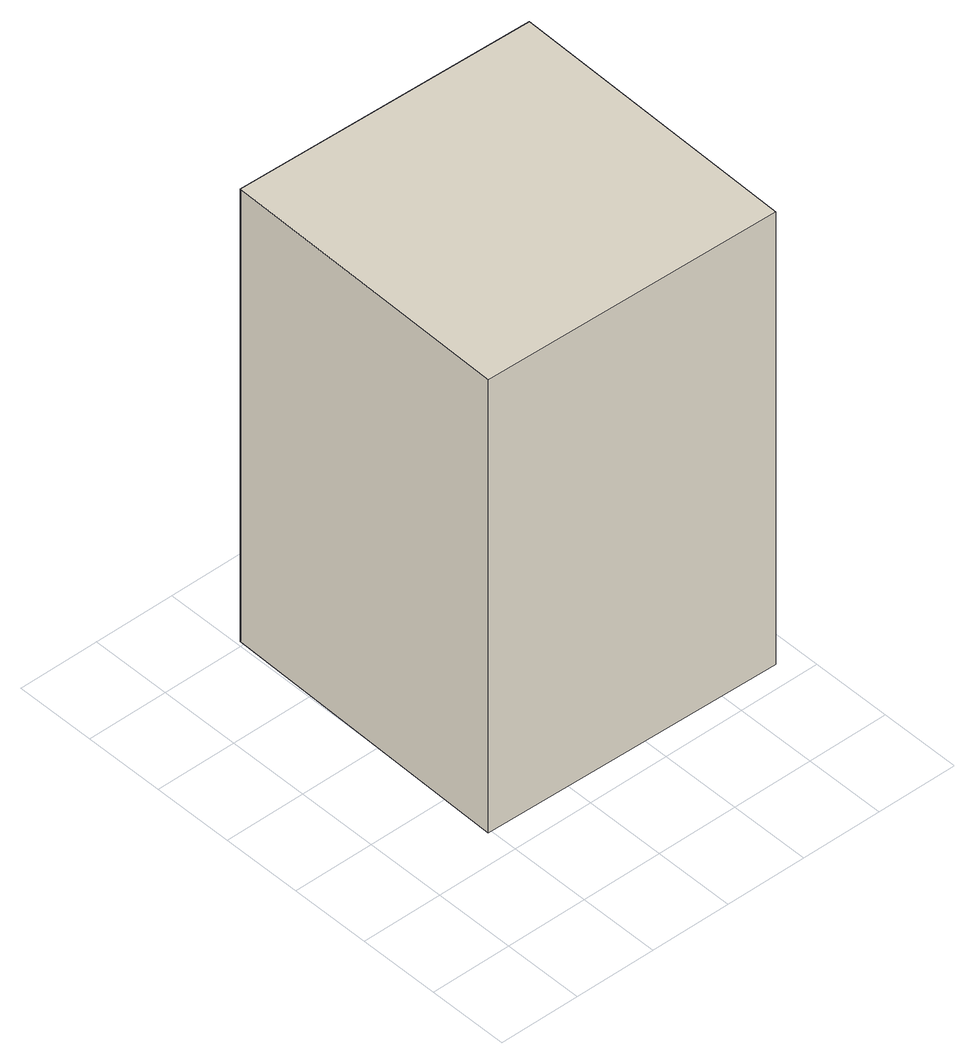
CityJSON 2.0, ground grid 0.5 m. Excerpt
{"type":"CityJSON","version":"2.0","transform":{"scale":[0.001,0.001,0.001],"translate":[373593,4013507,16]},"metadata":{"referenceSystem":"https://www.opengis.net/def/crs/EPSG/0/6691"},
"CityObjects":{
"building1":{"type":"Building","attributes":{"枝番":1,"利根川水系渡良瀬川洪水浸水想定区域（計画規模）.規模":"L1","利根川水系渡良瀬川洪水浸水想定区域（計画規模）.浸水ランク":"2","利根川水系渡良瀬川洪水浸水想定区域（計画規模）.浸水深":2.17,"利根川水系渡良瀬川洪水浸水想定区域（計画規模）.継続時間":64.7,"利根川水系渡良瀬川洪水浸水想定区域（想定最大規模）.規模":"L2","利根川水系渡良瀬川洪水浸水想定区域（想定最大規模）.浸水ランク":"2","利根川水系渡良瀬川洪水浸水想定区域（想定最大規模）.浸水深":2.48,"利根川水系渡良瀬川洪水浸水想定区域（想定最大規模）.継続時間":190.6,"利根川水系矢場川洪水浸水想定区域（想定最大規模）.規模":"L2","利根川水系矢場川洪水浸水想定区域（想定最大規模）.浸水ランク":"2","利根川水系矢場川洪水浸水想定区域（想定最大規模）.浸水深":1.2,"利根川水系矢場川洪水浸水想定区域（想定最大規模）.継続時間":30.7,"利根川水系多々良川洪水浸水想定区域（想定最大規模）.規模":"L2","利根川水系多々良川洪水浸水想定区域（想定最大規模）.浸水ランク":"2","利根川水系多々良川洪水浸水想定区域（想定最大規模）.浸水深":1.11,"利根川水系多々良川洪水浸水想定区域（想定最大規模）.継続時間":23.8,"利根川水系利根川洪水浸水想定区域（計画規模）.規模":"L1","利根川水系利根川洪水浸水想定区域（計画規模）.浸水ランク":"3","利根川水系利根川洪水浸水想定区域（計画規模）.浸水深":3.2,"利根川水系利根川洪水浸水想定区域（想定最大規模）.規模":"L2","利根川水系利根川洪水浸水想定区域（想定最大規模）.浸水ランク":"4","利根川水系利根川洪水浸水想定区域（想定最大規模）.浸水深":5.43,"BuildingDetails.prefecture":"10","BuildingDetails.city":"10207"},"geometry":[{"type":"Solid","lod":"1","boundaries":[[[[0,1,2,3]],[[2,4,5,3]],[[1,6,4,2]],[[0,7,6,1]],[[3,5,7,0]],[[4,6,7,5]]]]}]}
},
"vertices":[
[481,676,20],[524,2526,20],[2393,2473,20],[2351,634,20],[2393,2473,3020],[2351,634,3020],[524,2526,3020],[481,676,3020]
]}
